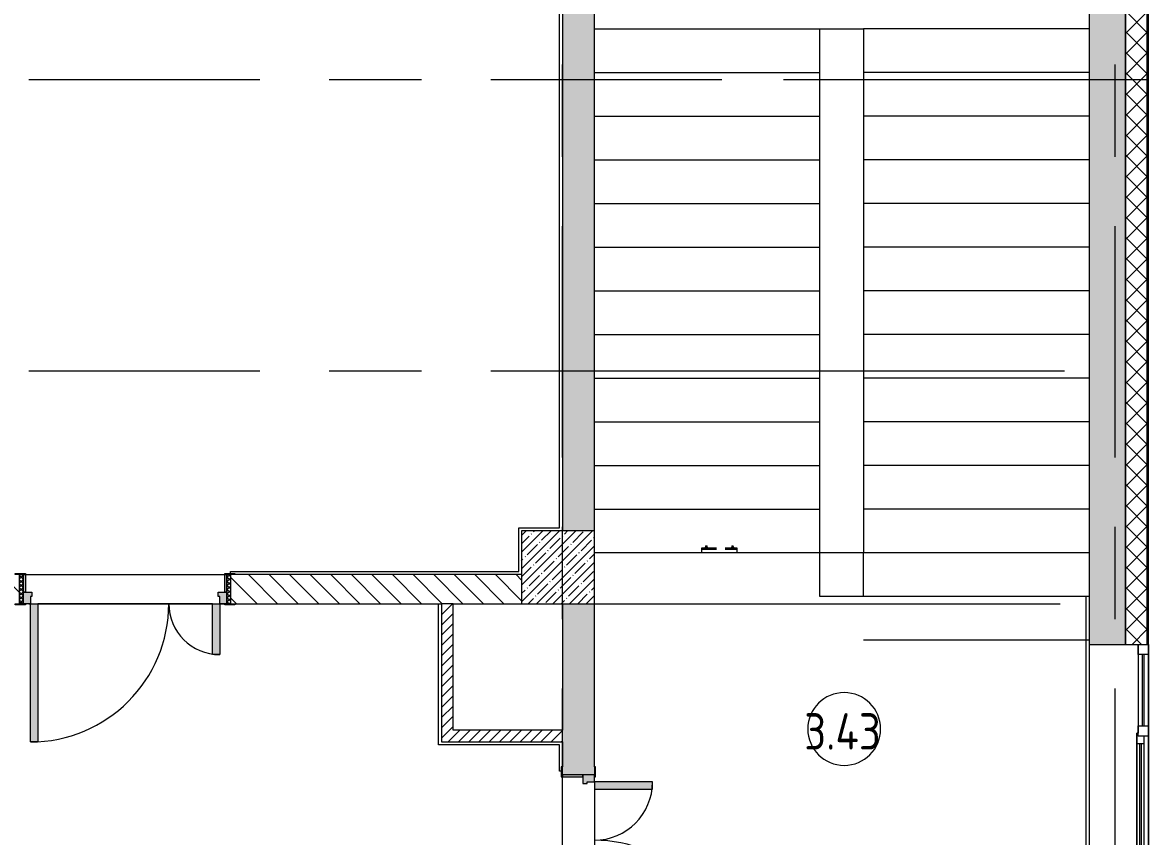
# Model space of a CAD drawing. Header units: millimetres. Extents: x 2623 to 210903, y -8553 to 29000.
# Drawn here: x 53796 to 61534, y 11801 to 17393 of the extents above; entities that cross this region are included whole.
import ezdxf

# ---------------------------------------------------------------- set-up
doc = ezdxf.new("R2010")
doc.units = ezdxf.units.MM
doc.linetypes.add('200_ШТРИХ__ш1_п0_6_', pattern=[160, 100, -60])
doc.linetypes.add('Осевая', pattern=[3175, 635, -476.25, 1587.5, -476.25])
for name, color, linetype, lineweight in [('A-AREA-IDEN', 7, 'Continuous', 9), ('A-DETL-MBND-1', 7, '200_ШТРИХ__ш1_п0_6_', 9), ('A-GLAZ', 7, 'Continuous', 9), ('A-WALL', 7, 'Continuous', 9), ('A-WALL-1', 7, 'Continuous', 13), ('I-WALL', 7, 'Continuous', 9), ('S-COLS', 7, 'Continuous', 9), ('S-STRS', 7, 'Continuous', 9), ('Оси', 7, 'Continuous', 9), ('Оси-2', 7, 'Осевая', 9)]:
    doc.layers.add(name, color=color, linetype=linetype, lineweight=lineweight)
for name, color, linetype, lineweight, true_color in [('A-DOOR-1', 7, 'Continuous', 9, 0xaaaaaa), ('A-DOOR-2', 7, 'Continuous', 9, 0xe2e2e2), ('A-DOOR-FRAM-1', 7, 'Continuous', 9, 0xe2e2e2), ('A-DOOR-FRAM-2', 7, 'Continuous', 9, 0xaaaaaa), ('A-FLOR-1', 7, 'Continuous', 9, 0xaaaaaa)]:
    doc.layers.add(name, color=color, linetype=linetype, lineweight=lineweight, true_color=true_color)
doc.styles.add('GOST Common_5', font='GOST_Common.ttf', dxfattribs={"width": 0.9, "height": 250})
pattern_1 = [(45, (-63704.33, 0), (-57.024626, 57.024626), []), (45, (-63647.31, 0), (-57.024626, 57.024626), [100.806, -20.161, 3.353, -16.808])]
pattern_2 = [(45, (-63704.333, 0), (-35.35534, 35.35534), [])]

# ---------------------------------------------------------------- blocks, each defined once
blk = doc.blocks.new('110_Дверь_СКБ_2Ст - Д-1_л_Лестничная клетка EIS60 2-32142534-План монтажа стен и перегородок 3 этажа в осях 23-33')
at = {"layer": 'A-DOOR-2'}
for points in [[(612.5, 110), (662.5, 110), (662.5, 1010), (612.5, 1010)], [(-587.5, 110), (-587.5, 510), (-637.5, 510), (-637.5, 110)], [(712.5, -110), (712.5, 30), (697.5, 30), (697.5, -110)]]:
    blk.add_hatch(color=256, dxfattribs=at).paths.add_polyline_path(points)
h = blk.add_hatch(color=256, dxfattribs=at)
h.paths.add_polyline_path([(712.5, 30), (712.5, 110), (662.5, 110), (662.5, 60), (652.5, 60), (652.5, 30)])
h.paths.add_polyline_path([(-627.5, 30), (-627.5, 60), (-637.5, 60), (-637.5, 110), (-687.5, 110), (-687.5, 30)])
at = {"layer": 'A-DOOR-FRAM-1'}
for points in [[(-672.5, 110), (-672.5, 118), (-742.5, 118), (-742.5, 110)], [(767.5, 110), (767.5, 118), (697.5, 118), (697.5, 110)], [(-672.5, -110), (-672.5, 30), (-687.5, 30), (-687.5, -110)], [(-672.5, -118), (-672.5, -110), (-742.5, -110), (-742.5, -118)], [(767.5, -118), (767.5, -110), (697.5, -110), (697.5, -118)]]:
    blk.add_hatch(color=256, dxfattribs=at).paths.add_polyline_path(points)
at = {"layer": 'A-DOOR-1'}
for p, q in [((662.5, 1010), (612.5, 1010)), ((612.5, 1010), (612.5, 110)), ((662.5, 110), (662.5, 1010)), ((-637.5, 510), (-637.5, 110)), ((-587.5, 510), (-637.5, 510)), ((-587.5, 110), (-587.5, 510)), ((-637.5, 110), (-587.5, 110)), ((612.5, 110), (662.5, 110))]:
    blk.add_line(p, q, dxfattribs=at)
for centre, radius, start, end in [((662.5, 110), 900, 90, 180), ((-637.5, 110), 400, 360, 90)]:
    blk.add_arc(centre, radius, start, end, dxfattribs=at)
at = {"layer": 'A-DOOR-FRAM-2'}
for p, q in [((-672.5, 118), (-742.5, 118)), ((-742.5, 118), (-742.5, 110)), ((-742.5, 110), (-672.5, 110)), ((-637.5, 110), (-687.5, 110)), ((-687.5, 110), (-687.5, 30)), ((-672.5, 110), (-672.5, 118)), ((-637.5, 60), (-637.5, 110)), ((662.5, 110), (662.5, 60)), ((712.5, 110), (662.5, 110)), ((767.5, 118), (697.5, 118)), ((697.5, 118), (697.5, 110)), ((697.5, 110), (767.5, 110)), ((712.5, 30), (712.5, 110)), ((767.5, 110), (767.5, 118)), ((-687.5, 30), (-627.5, 30)), ((-672.5, 30), (-687.5, 30)), ((-687.5, 30), (-687.5, -110)), ((-672.5, -110), (-672.5, 30)), ((-627.5, 60), (-637.5, 60)), ((-627.5, 30), (-627.5, 60)), ((662.5, 60), (652.5, 60)), ((652.5, 60), (652.5, 30)), ((652.5, 30), (712.5, 30)), ((712.5, 30), (697.5, 30)), ((697.5, 30), (697.5, -110)), ((712.5, -110), (712.5, 30)), ((-672.5, -110), (-742.5, -110)), ((-742.5, -110), (-742.5, -118)), ((-742.5, -118), (-672.5, -118)), ((-687.5, -110), (-672.5, -110)), ((-672.5, -118), (-672.5, -110)), ((697.5, -110), (712.5, -110)), ((767.5, -110), (697.5, -110)), ((697.5, -110), (697.5, -118)), ((697.5, -118), (767.5, -118)), ((767.5, -118), (767.5, -110))]:
    blk.add_line(p, q, dxfattribs=at)
blk = doc.blocks.new('120_Окно_СКБ_2Ст_Фрамуга сверху - 120_Окно_СКБ_2Ст_2300х2500_h_ ДОО 2-24160916-План монтажа стен и перегородок 3 этажа в осях 23-33')
at = {"layer": 'A-GLAZ'}
for p, q in [((-1150, 13), (-1150, 83)), ((-1150, 83), (-1080, 83)), ((1150, 83), (-1150, 83)), ((-1080, 83), (-1080, 13)), ((-1080, 83), (1080, 83)), ((-590, 13), (-590, 83)), ((-590, 83), (-520, 83)), ((-520, 83), (-520, 13)), ((1080, 13), (1080, 83)), ((1080, 83), (1150, 83)), ((1150, 83), (1150, 13)), ((-1080, 13), (-1150, 13)), ((-1150, 13), (-540, 13)), ((-590, 53), (-1080, 53)), ((-590, 43), (-1080, 43)), ((-1080, 13), (-540, 13)), ((-520, 13), (-590, 13)), ((-520, 13), (-540, 13)), ((-540, 13), (-540, 3)), ((-540, 3), (1100, 3)), ((1100, 3), (-540, 3)), ((1080, 53), (-520, 53)), ((-520, 53), (-520, 13)), ((-470, 3), (-470, 53)), ((-470, 33), (1030, 33)), ((1030, 23), (-470, 23)), ((1030, 3), (1030, 53)), ((1080, 13), (1080, 53)), ((1150, 13), (1080, 13)), ((1100, 13), (1080, 13)), ((1100, 13), (1150, 13)), ((1100, 3), (1100, 13))]:
    blk.add_line(p, q, dxfattribs=at)
blk = doc.blocks.new('Анкер клиновой - Анкер клиновой МКТ В 10-10-16_85-22193208-План монтажа стен и перегородок 3 этажа в осях 23-33')
at = {"layer": 'A-DETL-MBND-1'}
for p, q in [((122191.4, 13788), (122191.4, 13784)), ((122193.8, 13788), (122191.4, 13788)), ((122191.4, 13788), (122207.4, 13788)), ((122194.4, 13798), (122194.4, 13788)), ((122194.4, 13798), (122204.4, 13798)), ((122204.4, 13788), (122204.4, 13798)), ((122207.4, 13788), (122205.1, 13788)), ((122207.4, 13784), (122207.4, 13788))]:
    blk.add_line(p, q, dxfattribs=at)
blk = doc.blocks.new('ОМ_Нижняя опорная пятка1 - ОМ_Нижняя опорная пятка-21111576-План монтажа стен и перегородок 3 этажа в осях 23-33')
at = {"layer": 'A-DETL-MBND-1'}
for p, q in [((-96, -10), (-96, 0)), ((-84, -10), (-84, 0)), ((84, -10), (84, 0)), ((96, -10), (96, 0))]:
    blk.add_line(p, q, dxfattribs=at)
blk = doc.blocks.new('ОМ_Уголок_ГОСТ 8510-86 - ОМ_Уголок_ГОСТ 8510-86-21111720-План монтажа стен и перегородок 3 этажа в осях 23-33')
at = {"layer": 'A-DETL-MBND-1'}
for p, q in [((0, 34), (0, 0)), ((0, 10), (240, 10)), ((0, 0), (240, 0)), ((240, 0), (240, 34))]:
    blk.add_line(p, q, dxfattribs=at)
blk = doc.blocks.new('BSC_Колонна _Прямоугольная - 500х500-22291386-План монтажа стен и перегородок 3 этажа в осях 23-33')
at = {"layer": 'S-COLS'}
h = blk.add_hatch(dxfattribs=at)
h.set_pattern_fill('FP_34', color=256, style=0, pattern_type=2)
h.set_pattern_definition([(45, (-121180, -13650), (-57.024626, 57.024626), []), (45, (-121122.975, -13650), (-57.024626, 57.024626), [100.806, -20.161, 3.353, -16.808])])
h.paths.add_polyline_path([(-250, -250), (250, -250), (250, 250), (-250, 250), (-250, -149.4)])
for p, q in [((250, 250), (-250, 250)), ((-250, 250), (-250, -250)), ((250, -250), (250, 250)), ((-250, -250), (250, -250))]:
    blk.add_line(p, q, dxfattribs=at)
blk = doc.blocks.new('110_Дверь_СКБ_2Ст - Д-6_п__ ДОО_Дв_1450x2100h_Дверь из раздевальной в коридор-32358047-План монтажа стен и перегородок 3 этажа в осях 23-33')
at = {"layer": 'A-DOOR-1'}
h = blk.add_hatch(dxfattribs=at)
h.set_pattern_fill('FP_41', color=256, style=0, pattern_type=2)
h.set_pattern_definition([(225, (1576.41, -164.685), (-14.14214, 14.14214), []), (135, (1576.41, -164.685), (14.14214, 14.14214), [])])
h.paths.add_polyline_path([(737.5, -100), (737.5, 100), (712.5, 100), (712.5, -100)])
at = {"layer": 'A-DOOR-2'}
h = blk.add_hatch(color=256, dxfattribs=at)
h.paths.add_polyline_path([(712.5, -100), (712.5, -20), (652.5, -20), (652.5, -50), (662.5, -50), (662.5, -100)])
h.paths.add_polyline_path([(-637.5, -100), (-637.5, -50), (-627.5, -50), (-627.5, -20), (-687.5, -20), (-687.5, -100)])
for points in [[(-587.5, -1050), (-587.5, -100), (-637.5, -100), (-637.5, -1050)], [(662.5, -450), (662.5, -100), (612.5, -100), (612.5, -450)]]:
    blk.add_hatch(color=256, dxfattribs=at).paths.add_polyline_path(points)
at = {"layer": 'A-DOOR-FRAM-1'}
for points in [[(-672.5, 100), (-672.5, 108), (-742.5, 108), (-742.5, 100)], [(-672.5, -20), (-672.5, 100), (-687.5, 100), (-687.5, -20)], [(767.5, 100), (767.5, 108), (697.5, 108), (697.5, 100)], [(712.5, -20), (712.5, 100), (697.5, 100), (697.5, -20)], [(-672.5, -108), (-672.5, -100), (-742.5, -100), (-742.5, -108)], [(767.5, -108), (767.5, -100), (697.5, -100), (697.5, -108)]]:
    blk.add_hatch(color=256, dxfattribs=at).paths.add_polyline_path(points)
at = {"layer": 'A-DOOR-FRAM-2'}
h = blk.add_hatch(dxfattribs=at)
h.set_pattern_fill('FP_42', color=256, style=0, pattern_type=2)
h.set_pattern_definition([(315, (-546.384, -164.685), (-14.1421, -14.1421), []), (225, (-546.384, -164.685), (-14.1421, 14.1421), [])])
h.paths.add_polyline_path([(-687.5, -100), (-687.5, 100), (-712.5, 100), (-712.5, -100)])
at = {"layer": 'A-DOOR-1'}
for p, q in [((-637.5, -100), (-587.5, -100)), ((-637.5, -1050), (-637.5, -100)), ((-587.5, -100), (-587.5, -1050)), ((612.5, -100), (662.5, -100)), ((612.5, -450), (612.5, -100)), ((662.5, -100), (662.5, -450)), ((662.5, -450), (612.5, -450)), ((-587.5, -1050), (-637.5, -1050))]:
    blk.add_line(p, q, dxfattribs=at)
for centre, radius, start, end in [((-637.5, -100), 950, 270, 360), ((662.5, -100), 350, 180, 270)]:
    blk.add_arc(centre, radius, start, end, dxfattribs=at)
at = {"layer": 'A-DOOR-FRAM-2'}
for p, q in [((-742.5, 108), (-672.5, 108)), ((-742.5, 100), (-742.5, 108)), ((-672.5, 100), (-742.5, 100)), ((-712.5, 100), (-687.5, 100)), ((-712.5, -100), (-712.5, 100)), ((-687.5, 100), (-687.5, -100)), ((-687.5, 100), (-672.5, 100)), ((-687.5, -20), (-687.5, 100)), ((-672.5, 108), (-672.5, 100)), ((-672.5, 100), (-672.5, -20)), ((697.5, 100), (697.5, 108)), ((697.5, 108), (767.5, 108)), ((697.5, -20), (697.5, 100)), ((697.5, 100), (712.5, 100)), ((767.5, 100), (697.5, 100)), ((712.5, -100), (712.5, 100)), ((712.5, 100), (737.5, 100)), ((712.5, 100), (712.5, -20)), ((737.5, 100), (737.5, -100)), ((767.5, 108), (767.5, 100)), ((-687.5, -20), (-627.5, -20)), ((-687.5, -100), (-687.5, -20)), ((-672.5, -20), (-687.5, -20)), ((-637.5, -50), (-637.5, -100)), ((-627.5, -50), (-637.5, -50)), ((-627.5, -20), (-627.5, -50)), ((652.5, -20), (712.5, -20)), ((652.5, -50), (652.5, -20)), ((662.5, -50), (652.5, -50)), ((662.5, -100), (662.5, -50)), ((712.5, -20), (697.5, -20)), ((712.5, -20), (712.5, -100)), ((-742.5, -100), (-672.5, -100)), ((-742.5, -108), (-742.5, -100)), ((-672.5, -108), (-742.5, -108)), ((-687.5, -100), (-712.5, -100)), ((-637.5, -100), (-687.5, -100)), ((-672.5, -100), (-672.5, -108)), ((712.5, -100), (662.5, -100)), ((697.5, -108), (697.5, -100)), ((697.5, -100), (767.5, -100)), ((767.5, -108), (697.5, -108)), ((737.5, -100), (712.5, -100)), ((767.5, -100), (767.5, -108))]:
    blk.add_line(p, q, dxfattribs=at)
blk = doc.blocks.new('Марка_Помещения - Номер-25198446-План монтажа стен и перегородок 3 этажа в осях 23-33')
at = {"layer": 'A-AREA-IDEN'}
for start, end in [(360, 180), (180, 360)]:
    blk.add_arc((0, 0), 2.5, start, end, dxfattribs=at)

msp = doc.modelspace()

# ---------------------------------------------------------------- hatches: boundary and pattern name
at = {"layer": 'A-WALL'}
h = msp.add_hatch(dxfattribs=at)
h.set_pattern_fill('FP_5', color=256, style=0, pattern_type=2)
h.set_pattern_definition([(45, (-63704.33, 0), (-70.71068, 70.71068), []), (135, (-63704.33, 0), (-70.71068, -70.71068), [])])
h.paths.add_polyline_path([(61375.7, -250), (61525.7, -250), (61525.7, 7700), (61375.7, 7700), (61375.7, -100)])
h.paths.add_polyline_path([(61525.7, 8900), (61525.7, 10820), (61375.7, 10820), (61375.7, 8900)])
h.paths.add_polyline_path([(61525.7, 13120), (61525.7, 21400), (61375.7, 21400), (61375.7, 13120)])
at = {"layer": 'I-WALL'}
h = msp.add_hatch(dxfattribs=at)
h.set_pattern_fill('FP_4', color=256, style=0, pattern_type=2)
h.set_pattern_definition(pattern_1)
h.paths.add_polyline_path([(61125.7, 10600), (61375.7, 10600), (61375.7, 10820), (61125.7, 10820)])
h.paths.add_polyline_path([(61375.7, 13120), (61375.7, 21400), (61125.7, 21400), (61125.7, 13120)])
h = msp.add_hatch(dxfattribs=at)
h.set_pattern_fill('FP_4', color=256, style=0, pattern_type=2)
h.set_pattern_definition(pattern_1)
h.paths.add_polyline_path([(57725.7, 10380), (57725.7, 10825), (57505.7, 10825), (57505.7, 10380)])
h.paths.add_polyline_path([(57675.7, 12225), (57725.7, 12225), (57725.7, 13400), (57505.7, 13400), (57505.7, 12225), (57645.7, 12225)])
h.paths.add_polyline_path([(57725.7, 13900), (57725.7, 18600), (57505.7, 18600), (57505.7, 13900), (57517.6, 13900)])
h.paths.add_polyline_path([(57725.3, 19100), (57725.7, 19100), (57725.7, 19110), (57505.7, 19110), (57505.7, 19100)])
h = msp.add_hatch(dxfattribs=at)
h.set_pattern_fill('FP_7', color=256, style=0, pattern_type=2)
h.set_pattern_definition([(135, (-63704.33, 0), (-70.71068, -70.71068), [])])
h.paths.add_polyline_path([(57225.7, 13400), (57225.7, 13600), (55226.1, 13600), (55226.1, 13400), (56755.7, 13400)])
h.paths.add_polyline_path([(53776.1, 13400), (53776.1, 13600), (52395.7, 13600), (52395.7, 13400), (53746.1, 13400)])
h.paths.add_polyline_path([(51895.7, 13400), (51895.7, 13600), (47345.7, 13600), (47345.7, 13400), (51362.8, 13400)])
h.paths.add_polyline_path([(46845.7, 13400), (46845.7, 13600), (46065.7, 13600), (46065.7, 13400), (46270.1, 13400)])
h.paths.add_polyline_path([(44585.7, 13400), (44615.7, 13400), (44615.7, 13600), (39295.7, 13600), (39295.7, 13400), (43723.7, 13400)])
h.paths.add_polyline_path([(37815.7, 13400), (37845.7, 13400), (37845.7, 13600), (37395.7, 13600), (37395.7, 13400)])
h = msp.add_hatch(dxfattribs=at)
h.set_pattern_fill('FP_8', color=256, style=0, pattern_type=2)
h.set_pattern_definition(pattern_2)
h.paths.add_polyline_path([(56755.7, 12450), (56755.7, 13400), (56675.7, 13400), (56675.7, 12450)])
h = msp.add_hatch(dxfattribs=at)
h.set_pattern_fill('FP_8', color=256, style=0, pattern_type=2)
h.set_pattern_definition(pattern_2)
h.paths.add_polyline_path([(57505.7, 12450), (57505.7, 12530), (56755.7, 12530), (56755.7, 12450)])

# ---------------------------------------------------------------- linework, layer by layer
at = {"layer": 'A-FLOR-1'}
for p, q in [((57485.7, 13920), (57485.7, 18580)), ((57205.7, 13620), (57205.7, 13920)), ((57205.7, 13920), (57485.7, 13920)), ((59575.7, 13750), (57725.7, 13750)), ((59275.7, 13450), (59275.7, 13750)), ((59575.7, 13450), (59575.7, 13750)), ((55226.1, 13608), (55226.1, 13620)), ((55226.1, 13620), (57205.7, 13620)), ((56655.7, 12430), (56655.7, 13400)), ((61104.7, 13450), (59275.7, 13450)), ((61104.7, 10600), (61104.7, 13450)), ((61125.7, 13150), (61104.7, 13150)), ((57485.7, 12430), (56655.7, 12430)), ((57485.7, 12250), (57485.7, 12430)), ((57497.7, 12250), (57485.7, 12250))]:
    msp.add_line(p, q, dxfattribs=at)
at = {"layer": 'A-WALL'}
for p, q in [((61533.7, 7700), (61533.7, 21558)), ((61375.7, 13120), (61533.7, 13120))]:
    msp.add_line(p, q, dxfattribs=at)
at = {"layer": 'A-WALL-1'}
for p, q in [((61525.7, 13120), (61525.7, 21550)), ((61528.7, 13120), (61528.7, 21553)), ((61375.7, 21400), (61375.7, 13120)), ((61375.7, 13120), (61375.7, 21400)), ((56755.7, 13400), (56675.7, 13400)), ((57505.7, 12450), (57505.7, 12530))]:
    msp.add_line(p, q, dxfattribs=at)
at = {"layer": 'I-WALL'}
for p, q in [((61125.7, 18850), (61125.7, 10600)), ((57505.7, 18600), (57505.7, 13900)), ((57725.7, 13900), (57725.7, 18600)), ((53816.1, 13600), (55186.1, 13600)), ((57225.7, 13600), (55256.1, 13600)), ((55101.1, 13400), (53901.1, 13400)), ((55256.1, 13400), (56675.7, 13400)), ((56675.7, 13400), (56675.7, 12450)), ((56755.7, 12530), (56755.7, 13400)), ((56755.7, 13400), (57225.7, 13400)), ((57505.7, 13400), (57505.7, 12530)), ((57725.7, 12280), (57725.7, 13400)), ((61125.7, 13120), (61375.7, 13120)), ((57505.7, 12530), (56755.7, 12530)), ((56675.7, 12450), (57505.7, 12450)), ((57505.7, 12450), (57505.7, 12280)), ((57505.7, 10840), (57505.7, 12210)), ((57725.7, 12125), (57725.7, 10925))]:
    msp.add_line(p, q, dxfattribs=at)
at = {"layer": 'S-STRS'}
for p, q in [((57725.7, 17350), (59275.7, 17350)), ((57725.7, 17350), (59275.7, 17350)), ((59275.7, 17350), (59575.7, 17350)), ((59275.7, 17050), (59275.7, 17350)), ((61125.7, 17350), (59575.7, 17350)), ((59575.7, 17350), (59575.7, 17050)), ((61125.7, 17350), (59575.7, 17350)), ((57725.7, 17050), (59275.7, 17050)), ((57725.7, 17050), (59275.7, 17050)), ((59275.7, 16750), (59275.7, 17050)), ((59575.7, 17050), (59575.7, 16750)), ((61125.7, 17050), (59575.7, 17050)), ((61125.7, 17050), (59575.7, 17050)), ((57725.7, 16750), (59275.7, 16750)), ((57725.7, 16750), (59275.7, 16750)), ((59275.7, 16450), (59275.7, 16750)), ((59575.7, 16750), (59575.7, 16450)), ((61125.7, 16750), (59575.7, 16750)), ((61125.7, 16750), (59575.7, 16750)), ((57725.7, 16450), (59275.7, 16450)), ((57725.7, 16450), (59275.7, 16450)), ((59275.7, 16150), (59275.7, 16450)), ((59575.7, 16450), (59575.7, 16150)), ((61125.7, 16450), (59575.7, 16450)), ((61125.7, 16450), (59575.7, 16450)), ((57725.7, 16150), (59275.7, 16150)), ((57725.7, 16150), (59275.7, 16150)), ((59275.7, 15850), (59275.7, 16150)), ((59575.7, 16150), (59575.7, 15850)), ((61125.7, 16150), (59575.7, 16150)), ((61125.7, 16150), (59575.7, 16150)), ((57725.7, 15850), (59275.7, 15850)), ((57725.7, 15850), (59275.7, 15850)), ((59275.7, 15550), (59275.7, 15850)), ((59575.7, 15850), (59575.7, 15550)), ((61125.7, 15850), (59575.7, 15850)), ((61125.7, 15850), (59575.7, 15850)), ((57725.7, 15550), (59275.7, 15550)), ((57725.7, 15550), (59275.7, 15550)), ((59275.7, 15250), (59275.7, 15550)), ((59575.7, 15550), (59575.7, 15250)), ((61125.7, 15550), (59575.7, 15550)), ((61125.7, 15550), (59575.7, 15550)), ((57725.7, 15250), (59275.7, 15250)), ((57725.7, 15250), (59275.7, 15250)), ((59275.7, 14950), (59275.7, 15250)), ((59575.7, 15250), (59575.7, 14950)), ((61125.7, 15250), (59575.7, 15250)), ((61125.7, 15250), (59575.7, 15250)), ((57725.7, 14950), (59275.7, 14950)), ((57725.7, 14950), (59275.7, 14950)), ((59275.7, 14650), (59275.7, 14950)), ((59575.7, 14950), (59575.7, 14650)), ((61125.7, 14950), (59575.7, 14950)), ((61125.7, 14950), (59575.7, 14950)), ((57725.7, 14650), (59275.7, 14650)), ((57725.7, 14650), (59275.7, 14650)), ((59275.7, 14350), (59275.7, 14650)), ((59575.7, 14650), (59575.7, 14350)), ((61125.7, 14650), (59575.7, 14650)), ((61125.7, 14650), (59575.7, 14650)), ((57725.7, 14350), (59275.7, 14350)), ((57725.7, 14350), (59275.7, 14350)), ((59275.7, 14050), (59275.7, 14350)), ((59575.7, 14350), (59575.7, 14050)), ((61125.7, 14350), (59575.7, 14350)), ((61125.7, 14350), (59575.7, 14350)), ((57725.7, 14050), (59275.7, 14050)), ((57725.7, 14050), (59275.7, 14050)), ((59275.7, 13750), (59275.7, 14050)), ((59575.7, 14050), (59575.7, 13750)), ((61125.7, 14050), (59575.7, 14050)), ((61125.7, 14050), (59575.7, 14050)), ((61125.7, 13750), (59575.7, 13750)), ((61125.7, 13750), (59575.7, 13750)), ((61125.7, 13450), (61104.7, 13450)), ((61125.7, 13450), (61104.7, 13450)), ((61125.7, 13150), (59575.7, 13150))]:
    msp.add_line(p, q, dxfattribs=at)
at = {"layer": 'Оси'}
for p, q in [((59025.7, 17000), (61525.7, 17000)), ((58455.7, 15000), (60955.7, 15000)), ((58425.7, 13400), (60925.7, 13400))]:
    msp.add_line(p, q, dxfattribs=at)
at = {"layer": 'Оси-2'}
for p, q in [((57505.7, 593.7), (57505.7, 18900)), ((61305.7, 593.7), (61305.7, 18900)), ((20977.5, 17000), (59025.7, 17000)), ((20977.5, 15000), (58455.7, 15000)), ((20977.5, 13400), (58425.7, 13400))]:
    msp.add_line(p, q, dxfattribs=at)

# ---------------------------------------------------------------- block references
at = {"layer": 'A-AREA-IDEN', "xscale": 99.99999999999993, "yscale": 99.99999999999993, "zscale": 99.99999999999993}
msp.add_blockref('Марка_Помещения - Номер-25198446-План монтажа стен и перегородок 3 этажа в осях 23-33', (59442.6, 12539), dxfattribs=at)
at = {"layer": 'A-DETL-MBND-1', "extrusion": (0, 0, -1), "rotation": 180}
msp.add_blockref('ОМ_Уголок_ГОСТ 8510-86 - ОМ_Уголок_ГОСТ 8510-86-21111720-План монтажа стен и перегородок 3 этажа в осях 23-33', (-58465.1, 13784), dxfattribs=at)
at = {"layer": 'A-DETL-MBND-1'}
for name, p in [('Анкер клиновой - Анкер клиновой МКТ В 10-10-16_85-22193208-План монтажа стен и перегородок 3 этажа в осях 23-33', (-63704.3, 0)), ('ОМ_Нижняя опорная пятка1 - ОМ_Нижняя опорная пятка-21111576-План монтажа стен и перегородок 3 этажа в осях 23-33', (58585.1, 13784)), ('Анкер клиновой - Анкер клиновой МКТ В 10-10-16_85-22193208-План монтажа стен и перегородок 3 этажа в осях 23-33', (-63524.3, 0))]:
    msp.add_blockref(name, p, dxfattribs=at)
at = {"layer": 'A-DOOR-1'}
msp.add_blockref('110_Дверь_СКБ_2Ст - Д-6_п__ ДОО_Дв_1450x2100h_Дверь из раздевальной в коридор-32358047-План монтажа стен и перегородок 3 этажа в осях 23-33', (54488.6, 13500), dxfattribs=at)
at = {"layer": 'A-DOOR-1', "rotation": 269.9999999999998}
msp.add_blockref('110_Дверь_СКБ_2Ст - Д-1_л_Лестничная клетка EIS60 2-32142534-План монтажа стен и перегородок 3 этажа в осях 23-33', (57615.7, 11537.5), dxfattribs=at)
at = {"layer": 'A-GLAZ', "rotation": 269.9999999999999}
msp.add_blockref('120_Окно_СКБ_2Ст_Фрамуга сверху - 120_Окно_СКБ_2Ст_2300х2500_h_ ДОО 2-24160916-План монтажа стен и перегородок 3 этажа в осях 23-33', (61450.7, 11970), dxfattribs=at)
at = {"layer": 'S-COLS'}
msp.add_blockref('BSC_Колонна _Прямоугольная - 500х500-22291386-План монтажа стен и перегородок 3 этажа в осях 23-33', (57475.7, 13650), dxfattribs=at)

# ---------------------------------------------------------------- texts
at = {"layer": 'A-AREA-IDEN', "insert": (59167.8, 12647.5), "char_height": 250, "width": 685.443, "attachment_point": 1, "style": 'GOST Common_5'}
msp.add_mtext('3.43', dxfattribs=at)

doc.saveas('drawing.dxf')
